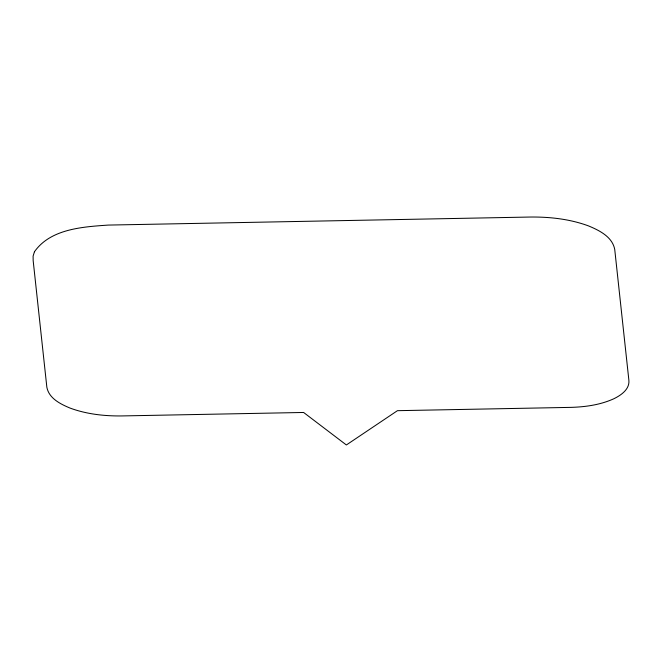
<?xml version="1.0" encoding="UTF-8"?>
<svg xmlns="http://www.w3.org/2000/svg" width="662" height="662" viewBox="0 0 662 662"><rect width="100%" height="100%" fill="white"/><g stroke="black" fill="none" stroke-linecap="round" stroke-linejoin="round"><path stroke-width="0.99" d="M34.441 251.775L33.1 256.136L33.158 260.547L46.853 387.245C48.963 398.474 60.565 404.118 70.114 408.098C86.556 414.155 104.232 416.125 121.676 415.935L303.618 412.467L346.367 444.963L397.448 410.68L571.066 407.37C585.589 406.94 600.326 404.854 613.666 398.838C620.931 395.322 629.918 389.297 628.859 380.071L614.733 249.45C612.358 236.764 599.251 230.384 588.46 225.891C569.883 219.048 549.915 216.822 530.212 217.037L108.229 225.08C82.642 226.867 50.494 228.829 34.441 251.775"/></g></svg>
